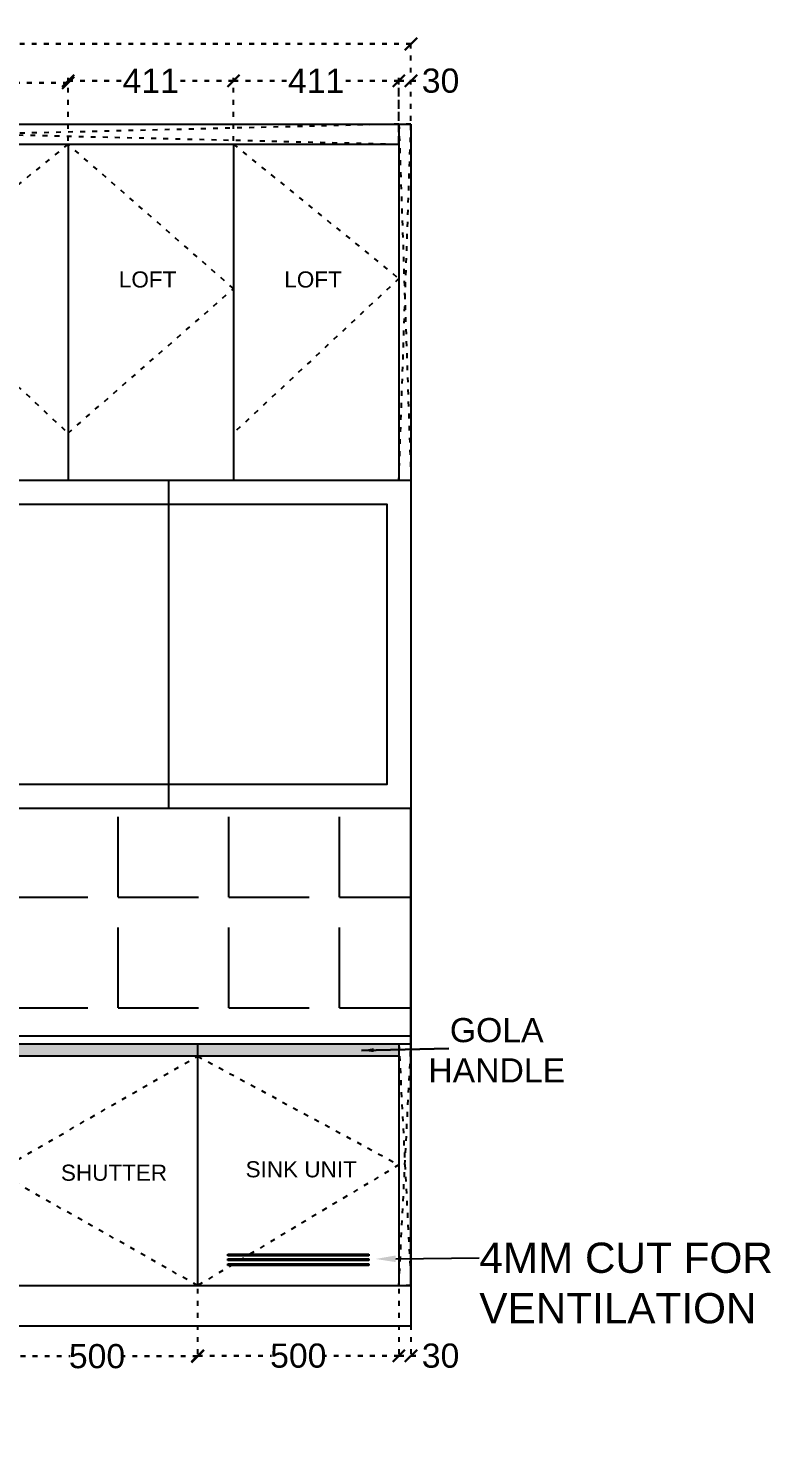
# Model space of a CAD drawing. Header units: millimetres. Extents: x 220712 to 1505573, y -354410 to 241923.
# Drawn here: x 283577 to 285422, y 80067 to 83560 of the extents above; entities that cross this region are included whole.
import ezdxf
from ezdxf import colors
from ezdxf.entities.mleader import LeaderData, LeaderLine
from ezdxf.math import Vec2, Vec3

# ---------------------------------------------------------------- set-up
doc = ezdxf.new("R2010")
doc.units = ezdxf.units.MM
doc.header["$MEASUREMENT"] = 0
doc.linetypes.add('ACAD_ISO03W100', pattern=[30, 12, -18])
doc.layers.add('Walls', color=253, linetype='Continuous')
doc.layers.add('Words', color=7, linetype='Continuous')
doc.styles.get("Standard").update_dxf_attribs({"font": 'arial.ttf'})
doc.dimstyles.get("Standard").update_dxf_attribs({"dimtxt": 60, "dimasz": 30, "dimexe": 7.75, "dimexo": 8.13, "dimgap": 0.63, "dimtad": 0, "dimtih": 1, "dimtoh": 1, "dimdec": 0, "dimzin": 0, "dimtxsty": 'Standard', "dimblk": 'OBLIQUE', "dimcen": 2.25, "dimclrd": 1, "dimclre": 1, "dimclrt": 1, "dimadec": 0, "dimazin": 0, "dimtfac": 1, "dimtdec": 0, "dimtofl": 0, "dimtmove": 0, "dimatfit": 3, "dimfxl": 1, "dimtolj": 1, "dimtzin": 0, "dimlwd": 30, "dimarcsym": 0})

# ---------------------------------------------------------------- blocks, each defined once
blk = doc.blocks.new('_Oblique')
at = {"color": 0, "linetype": 'ByBlock', "lineweight": -2}
blk.add_line((-0.5, -0.5), (0.5, 0.5), dxfattribs=at)
blk = doc.blocks.new('*D2110')
at = {"layer": 'Defpoints', "color": 0, "linetype": 'ACAD_ISO03W100', "lineweight": -2, "transparency": 16777216}
for p in [(284527.9, 83520.3), (281837.9, 83321.3), (284527.9, 83321.3)]:
    blk.add_point(p, dxfattribs=at)
at = {"layer": 'Walls', "color": 1, "linetype": 'ACAD_ISO03W100', "lineweight": -2, "transparency": 16777216}
for p, q in [((281837.9, 83329.4), (281837.9, 83528.1)), ((284527.9, 83329.4), (284527.9, 83528.1))]:
    blk.add_line(p, q, dxfattribs=at)
at = {"layer": 'Walls', "color": 1, "linetype": 'ACAD_ISO03W100', "lineweight": 30, "transparency": 16777216}
for p, q in [((281837.9, 83520.3), (283092.3, 83520.3)), ((284527.9, 83520.3), (283273.5, 83520.3))]:
    blk.add_line(p, q, dxfattribs=at)
at = {"layer": 'Walls', "color": 1, "linetype": 'ACAD_ISO03W100', "lineweight": 30, "transparency": 16777216, "xscale": 30, "yscale": 30, "zscale": 30, "rotation": 180}
blk.add_blockref('_Oblique', (281837.9, 83520.3), dxfattribs=at)
at = {"layer": 'Walls', "color": 1, "linetype": 'ACAD_ISO03W100', "lineweight": 30, "transparency": 16777216, "xscale": 30, "yscale": 30, "zscale": 30}
blk.add_blockref('_Oblique', (284527.9, 83520.3), dxfattribs=at)
at = {"layer": 'Walls', "color": 1, "linetype": 'ACAD_ISO03W100', "transparency": 16777216, "insert": (283182.9, 83520.3), "char_height": 60, "attachment_point": 5}
blk.add_mtext('\\A1;2690', dxfattribs=at)
blk = doc.blocks.new('*D2136')
at = {"layer": 'Defpoints', "color": 0, "linetype": 'ACAD_ISO03W100', "lineweight": -2, "transparency": 16777216}
for p in [(284497.9, 80435.3), (284527.9, 80435.3), (284527.9, 80260.8)]:
    blk.add_point(p, dxfattribs=at)
at = {"layer": 'Walls', "color": 1, "linetype": 'ACAD_ISO03W100', "lineweight": -2, "transparency": 16777216}
for p, q in [((284497.9, 80427.2), (284497.9, 80253.1)), ((284527.9, 80427.2), (284527.9, 80253.1))]:
    blk.add_line(p, q, dxfattribs=at)
at = {"layer": 'Walls', "color": 1, "linetype": 'ACAD_ISO03W100', "lineweight": 30, "transparency": 16777216}
for p, q in [((284497.9, 80260.8), (284527.9, 80260.8)), ((284527.9, 80260.8), (284557.9, 80260.8))]:
    blk.add_line(p, q, dxfattribs=at)
at = {"layer": 'Walls', "color": 1, "linetype": 'ACAD_ISO03W100', "lineweight": 30, "transparency": 16777216, "xscale": 30, "yscale": 30, "zscale": 30, "rotation": 180}
blk.add_blockref('_Oblique', (284497.9, 80260.8), dxfattribs=at)
at = {"layer": 'Walls', "color": 1, "linetype": 'ACAD_ISO03W100', "lineweight": 30, "transparency": 16777216, "xscale": 30, "yscale": 30, "zscale": 30}
blk.add_blockref('_Oblique', (284527.9, 80260.8), dxfattribs=at)
at = {"layer": 'Walls', "color": 1, "linetype": 'ACAD_ISO03W100', "transparency": 16777216, "insert": (284601.4, 80260.8), "char_height": 60, "attachment_point": 5}
blk.add_mtext('\\A1;30', dxfattribs=at)
blk = doc.blocks.new('*D2137')
at = {"layer": 'Defpoints', "color": 0, "linetype": 'ACAD_ISO03W100', "lineweight": -2, "transparency": 16777216}
for p in [(283997.9, 80435.3), (284497.9, 80435.3), (284497.9, 80260.8)]:
    blk.add_point(p, dxfattribs=at)
at = {"layer": 'Walls', "color": 1, "linetype": 'ACAD_ISO03W100', "lineweight": -2, "transparency": 16777216}
for p, q in [((283997.9, 80427.2), (283997.9, 80253.1)), ((284497.9, 80427.2), (284497.9, 80253.1))]:
    blk.add_line(p, q, dxfattribs=at)
at = {"layer": 'Walls', "color": 1, "linetype": 'ACAD_ISO03W100', "lineweight": 30, "transparency": 16777216}
for p, q in [((283997.9, 80260.8), (284181.1, 80260.8)), ((284497.9, 80260.8), (284314.7, 80260.8))]:
    blk.add_line(p, q, dxfattribs=at)
at = {"layer": 'Walls', "color": 1, "linetype": 'ACAD_ISO03W100', "lineweight": 30, "transparency": 16777216, "xscale": 30, "yscale": 30, "zscale": 30, "rotation": 180}
blk.add_blockref('_Oblique', (283997.9, 80260.8), dxfattribs=at)
at = {"layer": 'Walls', "color": 1, "linetype": 'ACAD_ISO03W100', "lineweight": 30, "transparency": 16777216, "xscale": 30, "yscale": 30, "zscale": 30}
blk.add_blockref('_Oblique', (284497.9, 80260.8), dxfattribs=at)
at = {"layer": 'Walls', "color": 1, "linetype": 'ACAD_ISO03W100', "transparency": 16777216, "insert": (284247.9, 80260.8), "char_height": 60, "attachment_point": 5}
blk.add_mtext('\\A1;500', dxfattribs=at)
blk = doc.blocks.new('*D2138')
at = {"layer": 'Defpoints', "color": 0, "linetype": 'ACAD_ISO03W100', "lineweight": -2, "transparency": 16777216}
for p in [(283497.9, 80435.3), (283997.9, 80435.3), (283997.9, 80259.5)]:
    blk.add_point(p, dxfattribs=at)
at = {"layer": 'Walls', "color": 1, "linetype": 'ACAD_ISO03W100', "lineweight": -2, "transparency": 16777216}
for p, q in [((283497.9, 80427.2), (283497.9, 80251.7)), ((283997.9, 80427.2), (283997.9, 80251.7))]:
    blk.add_line(p, q, dxfattribs=at)
at = {"layer": 'Walls', "color": 1, "linetype": 'ACAD_ISO03W100', "lineweight": 30, "transparency": 16777216}
for p, q in [((283497.9, 80259.5), (283681.1, 80259.5)), ((283997.9, 80259.5), (283814.7, 80259.5))]:
    blk.add_line(p, q, dxfattribs=at)
at = {"layer": 'Walls', "color": 1, "linetype": 'ACAD_ISO03W100', "lineweight": 30, "transparency": 16777216, "xscale": 30, "yscale": 30, "zscale": 30, "rotation": 180}
blk.add_blockref('_Oblique', (283497.9, 80259.5), dxfattribs=at)
at = {"layer": 'Walls', "color": 1, "linetype": 'ACAD_ISO03W100', "lineweight": 30, "transparency": 16777216, "xscale": 30, "yscale": 30, "zscale": 30}
blk.add_blockref('_Oblique', (283997.9, 80259.5), dxfattribs=at)
at = {"layer": 'Walls', "color": 1, "linetype": 'ACAD_ISO03W100', "transparency": 16777216, "insert": (283747.9, 80259.5), "char_height": 60, "attachment_point": 5}
blk.add_mtext('\\A1;500', dxfattribs=at)
blk = doc.blocks.new('*D2143')
at = {"layer": 'Defpoints', "color": 0, "linetype": 'ACAD_ISO03W100', "lineweight": -2, "transparency": 16777216}
for p in [(284527.9, 83428.8), (284497.9, 83321.3), (284527.9, 83321.3)]:
    blk.add_point(p, dxfattribs=at)
at = {"layer": 'Walls', "color": 1, "linetype": 'ACAD_ISO03W100', "lineweight": -2, "transparency": 16777216}
for p, q in [((284497.9, 83329.4), (284497.9, 83436.5)), ((284527.9, 83329.4), (284527.9, 83436.5))]:
    blk.add_line(p, q, dxfattribs=at)
at = {"layer": 'Walls', "color": 1, "linetype": 'ACAD_ISO03W100', "lineweight": 30, "transparency": 16777216}
for p, q in [((284497.9, 83428.8), (284527.9, 83428.8)), ((284527.9, 83428.8), (284557.9, 83428.8))]:
    blk.add_line(p, q, dxfattribs=at)
at = {"layer": 'Walls', "color": 1, "linetype": 'ACAD_ISO03W100', "lineweight": 30, "transparency": 16777216, "xscale": 30, "yscale": 30, "zscale": 30, "rotation": 180}
blk.add_blockref('_Oblique', (284497.9, 83428.8), dxfattribs=at)
at = {"layer": 'Walls', "color": 1, "linetype": 'ACAD_ISO03W100', "lineweight": 30, "transparency": 16777216, "xscale": 30, "yscale": 30, "zscale": 30}
blk.add_blockref('_Oblique', (284527.9, 83428.8), dxfattribs=at)
at = {"layer": 'Walls', "color": 1, "linetype": 'ACAD_ISO03W100', "transparency": 16777216, "insert": (284601.4, 83428.8), "char_height": 60, "attachment_point": 5}
blk.add_mtext('\\A1;30', dxfattribs=at)
blk = doc.blocks.new('*D2144')
at = {"layer": 'Defpoints', "color": 0, "linetype": 'ACAD_ISO03W100', "lineweight": -2, "transparency": 16777216}
for p in [(284497.9, 83428.8), (284086.9, 83271.3), (284497.9, 83271.3)]:
    blk.add_point(p, dxfattribs=at)
at = {"layer": 'Walls', "color": 1, "linetype": 'ACAD_ISO03W100', "lineweight": -2, "transparency": 16777216}
for p, q in [((284086.9, 83279.4), (284086.9, 83436.5)), ((284497.9, 83279.4), (284497.9, 83436.5))]:
    blk.add_line(p, q, dxfattribs=at)
at = {"layer": 'Walls', "color": 1, "linetype": 'ACAD_ISO03W100', "lineweight": 30, "transparency": 16777216}
for p, q in [((284086.9, 83428.8), (284230.1, 83428.8)), ((284497.9, 83428.8), (284354.7, 83428.8))]:
    blk.add_line(p, q, dxfattribs=at)
at = {"layer": 'Walls', "color": 1, "linetype": 'ACAD_ISO03W100', "lineweight": 30, "transparency": 16777216, "xscale": 30, "yscale": 30, "zscale": 30, "rotation": 180}
blk.add_blockref('_Oblique', (284086.9, 83428.8), dxfattribs=at)
at = {"layer": 'Walls', "color": 1, "linetype": 'ACAD_ISO03W100', "lineweight": 30, "transparency": 16777216, "xscale": 30, "yscale": 30, "zscale": 30}
blk.add_blockref('_Oblique', (284497.9, 83428.8), dxfattribs=at)
at = {"layer": 'Walls', "color": 1, "linetype": 'ACAD_ISO03W100', "transparency": 16777216, "insert": (284292.4, 83428.8), "char_height": 60, "attachment_point": 5}
blk.add_mtext('\\A1;411', dxfattribs=at)
blk = doc.blocks.new('*D2160')
at = {"layer": 'Defpoints', "color": 0, "linetype": 'ACAD_ISO03W100', "lineweight": -2, "transparency": 16777216}
for p in [(284086.9, 83428.8), (283675.9, 83271.3), (284086.9, 83271.3)]:
    blk.add_point(p, dxfattribs=at)
at = {"layer": 'Walls', "color": 1, "linetype": 'ACAD_ISO03W100', "lineweight": -2, "transparency": 16777216}
for p, q in [((283675.9, 83279.4), (283675.9, 83436.5)), ((284086.9, 83279.4), (284086.9, 83436.5))]:
    blk.add_line(p, q, dxfattribs=at)
at = {"layer": 'Walls', "color": 1, "linetype": 'ACAD_ISO03W100', "lineweight": 30, "transparency": 16777216}
for p, q in [((283675.9, 83428.8), (283819.1, 83428.8)), ((284086.9, 83428.8), (283943.7, 83428.8))]:
    blk.add_line(p, q, dxfattribs=at)
at = {"layer": 'Walls', "color": 1, "linetype": 'ACAD_ISO03W100', "lineweight": 30, "transparency": 16777216, "xscale": 30, "yscale": 30, "zscale": 30, "rotation": 180}
blk.add_blockref('_Oblique', (283675.9, 83428.8), dxfattribs=at)
at = {"layer": 'Walls', "color": 1, "linetype": 'ACAD_ISO03W100', "lineweight": 30, "transparency": 16777216, "xscale": 30, "yscale": 30, "zscale": 30}
blk.add_blockref('_Oblique', (284086.9, 83428.8), dxfattribs=at)
at = {"layer": 'Walls', "color": 1, "linetype": 'ACAD_ISO03W100', "transparency": 16777216, "insert": (283881.4, 83428.8), "char_height": 60, "attachment_point": 5}
blk.add_mtext('\\A1;411', dxfattribs=at)
blk = doc.blocks.new('*D2161')
at = {"layer": 'Defpoints', "color": 0, "linetype": 'ACAD_ISO03W100', "lineweight": -2, "transparency": 16777216}
for p in [(283675.9, 83424), (283264.9, 83271.3), (283675.9, 83271.3)]:
    blk.add_point(p, dxfattribs=at)
at = {"layer": 'Walls', "color": 1, "linetype": 'ACAD_ISO03W100', "lineweight": -2, "transparency": 16777216}
for p, q in [((283264.9, 83279.4), (283264.9, 83431.7)), ((283675.9, 83279.4), (283675.9, 83431.7))]:
    blk.add_line(p, q, dxfattribs=at)
at = {"layer": 'Walls', "color": 1, "linetype": 'ACAD_ISO03W100', "lineweight": 30, "transparency": 16777216}
for p, q in [((283264.9, 83424), (283408.1, 83424)), ((283675.9, 83424), (283532.7, 83424))]:
    blk.add_line(p, q, dxfattribs=at)
at = {"layer": 'Walls', "color": 1, "linetype": 'ACAD_ISO03W100', "lineweight": 30, "transparency": 16777216, "xscale": 30, "yscale": 30, "zscale": 30, "rotation": 180}
blk.add_blockref('_Oblique', (283264.9, 83424), dxfattribs=at)
at = {"layer": 'Walls', "color": 1, "linetype": 'ACAD_ISO03W100', "lineweight": 30, "transparency": 16777216, "xscale": 30, "yscale": 30, "zscale": 30}
blk.add_blockref('_Oblique', (283675.9, 83424), dxfattribs=at)
at = {"layer": 'Walls', "color": 1, "linetype": 'ACAD_ISO03W100', "transparency": 16777216, "insert": (283470.4, 83424), "char_height": 60, "attachment_point": 5}
blk.add_mtext('\\A1;411', dxfattribs=at)

msp = doc.modelspace()

# ---------------------------------------------------------------- hatches: boundary and pattern name
at = {"layer": 'Walls', "linetype": 'ACAD_ISO03W100', "lineweight": -2, "true_color": 0xc7c8ca}
h = msp.add_hatch(dxfattribs=at)
h.set_pattern_fill('ANGLE', color=9, scale=1000)
h.set_pattern_definition([(0, (0, 0), (0, 275), [200, -75]), (90, (0, 0), (-275, 2e-14), [200, -75])])
h.paths.add_polyline_path([(284527.9, 81620.3), (283322.9, 81620.3), (283322.9, 81555.3), (281837.9, 81555.3), (281837.9, 81055.3), (283322.9, 81055.3), (284527.9, 81055.3)])
at = {"layer": 'Walls', "linetype": 'ACAD_ISO03W100', "lineweight": -2, "true_color": 0x000000}
h = msp.add_hatch(dxfattribs=at)
h.set_pattern_fill('ANSI31', color=18)
h.set_pattern_definition([(45, (0, 0), (-0.08838834765, 0.08838834765), [])])
h.paths.add_polyline_path([(282897.9, 81035.3), (282442.9, 81035.3), (282486.7, 81005.3), (282897.9, 81005.3)])
h.paths.add_polyline_path([(283497.9, 81035.3), (282897.9, 81035.3), (282897.9, 81005.3), (283497.9, 81005.3)])
h.paths.add_polyline_path([(283997.9, 81035.3), (283497.9, 81035.3), (283497.9, 81005.3), (283997.9, 81005.3)])
h.paths.add_polyline_path([(284497.9, 81035.3), (283997.9, 81035.3), (283997.9, 81005.3), (284497.9, 81005.3)])
h.paths.add_polyline_path([(282442.9, 81035.3), (282442.9, 81005.3), (282486.7, 81005.3)], flags=17)

# ---------------------------------------------------------------- linework, layer by layer
at = {"layer": 'Walls', "color": 18, "true_color": 0x000000}
for p, q in [((281837.9, 83321.3), (284527.9, 83321.3)), ((282442.9, 83321.3), (284527.9, 83321.3)), ((284497.9, 83321.3), (284497.9, 82436.5)), ((284527.9, 83321.3), (284527.9, 80335.3)), ((284527.9, 83321.3), (284527.9, 82553.3)), ((282442.9, 83271.3), (284497.9, 83271.3)), ((283675.9, 83271.3), (283675.9, 82436.5)), ((284086.9, 83271.3), (284086.9, 82436.5)), ((284527.9, 82553.3), (284527.9, 81620.3)), ((284527.9, 82435.3), (283322.9, 82435.3)), ((284527.9, 80435.3), (284527.9, 81620.3)), ((284527.9, 80435.3), (284527.9, 81135.3)), ((284527.9, 81055.3), (281837.9, 81055.3)), ((284527.9, 81035.3), (281837.9, 81035.3)), ((284497.9, 81005.3), (282442.9, 81005.3)), ((283997.9, 81035.3), (283997.9, 80435.3)), ((284497.9, 81035.3), (284497.9, 80435.3)), ((281837.9, 80435.3), (284527.9, 80435.3)), ((281837.9, 80435.3), (284527.9, 80435.3)), ((281837.9, 80335.3), (284527.9, 80335.3))]:
    msp.add_line(p, q, dxfattribs=at)
at = {"layer": 'Walls', "color": 9, "true_color": 0xc7c8ca}
for p, q in [((283925.4, 82436.5), (283925.4, 81620.3)), ((284527.9, 81620.3), (283322.9, 81620.3))]:
    msp.add_line(p, q, dxfattribs=at)
at = {"layer": 'Walls', "color": 7, "true_color": 0xffffff}
for p, q in [((284072.9, 80509.3), (284072.9, 80513.3)), ((284072.9, 80513.3), (284422.9, 80513.3)), ((284422.9, 80513.3), (284422.9, 80509.3)), ((284422.9, 80509.3), (284072.9, 80509.3)), ((284072.9, 80497.3), (284072.9, 80501.3)), ((284072.9, 80501.3), (284422.9, 80501.3)), ((284422.9, 80497.3), (284072.9, 80497.3)), ((284072.9, 80485.3), (284072.9, 80489.3)), ((284072.9, 80489.3), (284422.9, 80489.3)), ((284422.9, 80485.3), (284072.9, 80485.3)), ((284422.9, 80501.3), (284422.9, 80497.3)), ((284422.9, 80489.3), (284422.9, 80485.3))]:
    msp.add_line(p, q, dxfattribs=at)
at = {"layer": 'Walls', "color": 240, "linetype": 'ACAD_ISO03W100', "true_color": 0xed1f24}
for points in [[(282442.9, 83321.3), (284497.9, 83271.3), (284497.9, 83321.3), (282442.9, 83271.3)], [(284497.9, 82436.5), (284527.9, 83321.3), (284497.9, 83321.3), (284527.9, 82436.5)], [(284497.9, 81035.3), (284527.9, 80435.3), (284497.9, 80435.3), (284527.9, 81035.3)]]:
    msp.add_lwpolyline(points, dxfattribs=at)
at = {"layer": 'Walls', "color": 9, "linetype": 'ACAD_ISO03W100', "true_color": 0xc7c8ca}
for points in [[(283675.9, 83271.3), (283264.9, 82937.3), (283675.9, 82553.3), (284086.9, 82912.3), (283675.9, 83271.3)], [(284086.9, 83271.3), (284497.9, 82937.3), (284086.9, 82553.3)], [(283997.9, 81005.3), (284497.9, 80735.3), (283997.9, 80435.3), (283497.9, 80717.8), (283997.9, 81005.3)]]:
    msp.add_lwpolyline(points, dxfattribs=at)
at = {"layer": 'Walls', "color": 9, "true_color": 0xc7c8ca}
for points in [[(283322.9, 82436.5), (284527.9, 82436.5), (284527.9, 81620.3), (283322.9, 81620.3)], [(283382.9, 82376.5), (284467.9, 82376.5), (284467.9, 81680.3), (283382.9, 81680.3)]]:
    msp.add_lwpolyline(points, close=True, dxfattribs=at)

# ---------------------------------------------------------------- texts
at = {"color": 7, "char_height": 40, "attachment_point": 1}
for s, width, insert in [('LOFT', 246.425, (283802.2, 82955.2)), ('LOFT', 246.425, (284213.2, 82955.2)), ('SHUTTER', 246.425, (283658.2, 80735.7)), ('\\pxqc;SINK UNIT', 462.73, (284023.8, 80744.2))]:
    msp.add_mtext_dynamic_manual_height_columns(s, width=width, gutter_width=1213, heights=[0], dxfattribs=dict(at, insert=insert))
at = {"layer": 'Words', "color": 0, "insert": (284563.5, 81100), "char_height": 60, "attachment_point": 1}
msp.add_mtext_dynamic_manual_height_columns('\\pxqc,t2;GOLA HANDLE', width=354.727, gutter_width=866.4, heights=[440.1], dxfattribs=at)

# ---------------------------------------------------------------- dimensions: what is measured, and where the dimension line sits
at = {"layer": 'Walls', "color": 18, "linetype": 'ACAD_ISO03W100', "true_color": 0x000000}
for base, p1, p2, picture, middle in [((284527.9, 83520.3), (281837.9, 83321.3), (284527.9, 83321.3), '*D2110', (283182.9, 83520.3)), ((283997.9, 80259.5), (283497.9, 80435.3), (283997.9, 80435.3), '*D2138', (283747.9, 80259.5)), ((284497.9, 80260.8), (283997.9, 80435.3), (284497.9, 80435.3), '*D2137', (284247.9, 80260.8)), ((284527.9, 80260.8), (284497.9, 80435.3), (284527.9, 80435.3), '*D2136', (284601.4, 80260.8))]:
    dim = msp.add_linear_dim(base=base, p1=p1, p2=p2, dimstyle='Standard', dxfattribs=at)
    dim.commit()
    dim.dimension.update_dxf_attribs({"geometry": picture, "text_midpoint": middle})
at = {"layer": 'Walls', "color": 240, "linetype": 'ACAD_ISO03W100', "true_color": 0xed1f24}
for base, p1, p2, picture, middle in [((283675.9, 83424), (283264.9, 83271.3), (283675.9, 83271.3), '*D2161', (283470.4, 83424)), ((284086.9, 83428.8), (283675.9, 83271.3), (284086.9, 83271.3), '*D2160', (283881.4, 83428.8))]:
    dim = msp.add_linear_dim(base=base, p1=p1, p2=p2, dimstyle='Standard', dxfattribs=at)
    dim.commit()
    dim.dimension.update_dxf_attribs({"geometry": picture, "text_midpoint": middle})
at = {"layer": 'Walls', "color": 9, "linetype": 'ACAD_ISO03W100', "true_color": 0xc7c8ca}
for base, p1, p2, picture, middle in [((284497.9, 83428.8), (284086.9, 83271.3), (284497.9, 83271.3), '*D2144', (284292.4, 83428.8)), ((284527.9, 83428.8), (284497.9, 83321.3), (284527.9, 83321.3), '*D2143', (284601.4, 83428.8))]:
    dim = msp.add_linear_dim(base=base, p1=p1, p2=p2, dimstyle='Standard', dxfattribs=at)
    dim.commit()
    dim.dimension.update_dxf_attribs({"geometry": picture, "text_midpoint": middle})

# ---------------------------------------------------------------- leaders
at = {"layer": 'Walls', "color": 252, "linetype": 'ByBlock', "true_color": 0x939598}
msp.add_leader([(284405, 81019.5), (284622, 81024)], dimstyle='Standard', override={"dimgap": 0.63, "dimtad": 0}, dxfattribs=at)
at = {"layer": 'Walls', "color": 7, "true_color": 0xffffff}
ml = msp.add_multileader_mtext('Standard', dxfattribs=at)
ml.set_content('4MM CUT FOR\\PVENTILATION', color=(255, 255, 255))
ml.set_leader_properties()
ml.build(insert=Vec2(0, 0))
ml.multileader.update_dxf_attribs({"dogleg_length": 0.36, "arrow_head_size": 50.2})
ctx = ml.context
ctx.base_point, ctx.char_height, ctx.arrow_head_size, ctx.landing_gap_size, ctx.plane_origin = Vec3(284697.6, 80503.8), 75.18, 50.2, 0.09, Vec3(284439.8, 80501.3)
notes = []
notes.append((ctx, [(0, (1, 1, 0), (284697.2, 80503.8), (1, 0), 0.36, [(0, [(284439.8, 80501.3)], 0, [])])]))
ctx.mtext.insert, ctx.mtext.flow_direction = Vec3(284697.7, 80542), 5
for ctx, leaders in notes:
    for number, flags, end, landing, length, lines in leaders:
        leader = LeaderData()
        leader.index, (leader.has_last_leader_line, leader.has_dogleg_vector, leader.attachment_direction) = number, flags
        leader.last_leader_point, leader.dogleg_vector, leader.dogleg_length = Vec3(end), Vec3(landing), length
        for number, points, colour, breaks in lines:
            line = LeaderLine()
            line.index, line.vertices, line.color, line.breaks = number, Vec3.list(points), colors.encode_raw_color(colour), breaks
            leader.lines.append(line)
        ctx.leaders.append(leader)

doc.saveas('drawing.dxf')
